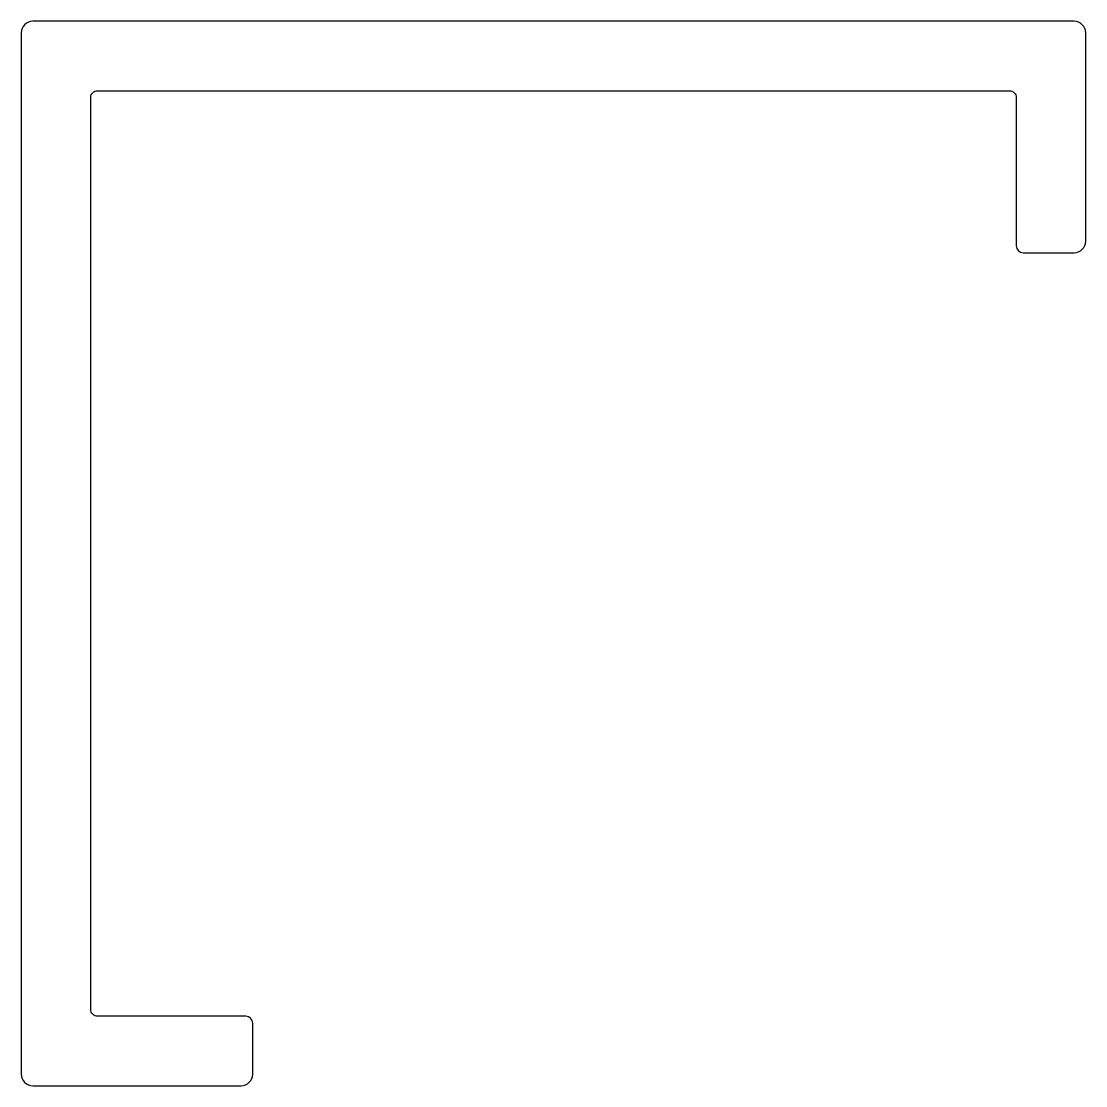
# Model space of a CAD drawing. Extents: x 942.9 to 988.9, y -31.5 to 14.5.
import ezdxf

# ---------------------------------------------------------------- set-up
doc = ezdxf.new("R2010")
doc.units = 0
doc.header["$LTSCALE"] = 15
doc.layers.get('0').update_dxf_attribs({"linetype": 'CONTINUOUS'})

msp = doc.modelspace()

# ---------------------------------------------------------------- linework, layer by layer
at = {"ltscale": 0.05}
msp.add_lwpolyline([(942.853, -30.951, 0.414214), (943.353, -31.451), (952.353, -31.451, 0.414214), (952.853, -30.951), (952.853, -28.751, 0.414214), (952.553, -28.451), (946.153, -28.451, -0.414214), (945.853, -28.151), (945.853, 11.249, -0.414214), (946.153, 11.549), (985.553, 11.549, -0.414214), (985.853, 11.249), (985.853, 4.849, 0.414214), (986.153, 4.549), (988.353, 4.549, 0.414214), (988.853, 5.049), (988.853, 14.049, 0.414214), (988.353, 14.549), (943.353, 14.549, 0.414214), (942.853, 14.049)], format="xyb", close=True, dxfattribs=at)

doc.saveas('drawing.dxf')
